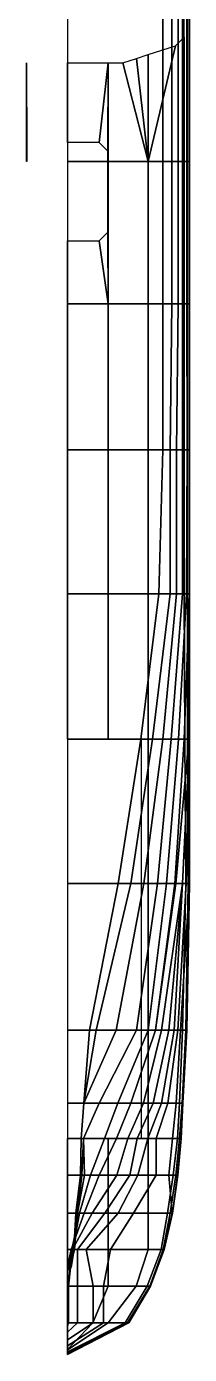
# Model space of a CAD drawing. Extents: x -1.4 to 4.2, y -36.1 to 35.8.
# Drawn here: x -1.42 to 4.23, y -36.13 to 9.77 of the extents above; entities that cross this region are included whole.
import ezdxf

# ---------------------------------------------------------------- set-up
doc = ezdxf.new("R2010")
doc.units = 0
doc.layers.add('H2', color=7, linetype='CONTINUOUS')

msp = doc.modelspace()

# ---------------------------------------------------------------- linework, layer by layer
at = {"layer": 'H2', "color": 1}
for points in [[(3.6e-15, 5.099999999999958, -1.990000000000001), (3.30500000000001, 5.099999999999958, -1.949999999999999), (3.30500000000001, 10.13999999999996, -1.949999999999999), (3.6e-15, 10.13999999999996, -1.990000000000001)], [(3.61000000000001, 10.13999999999996, -1.894999999999999), (3.30500000000001, 10.13999999999996, -1.949999999999999), (3.30500000000001, 5.099999999999958, -1.949999999999999), (3.61000000000001, 5.099999999999958, -1.894999999999999)], [(3.835000000000011, 10.13999999999996, -1.780000000000001), (3.61000000000001, 10.13999999999996, -1.894999999999999), (3.61000000000001, 5.099999999999958, -1.894999999999999), (3.835000000000011, 5.099999999999958, -1.780000000000001)], [(3.980000000000014, 10.13999999999996, -1.655000000000001), (3.835000000000011, 10.13999999999996, -1.780000000000001), (3.835000000000011, 5.099999999999958, -1.780000000000001), (3.980000000000014, 5.099999999999958, -1.655000000000001)], [(4.135000000000015, 10.13999999999996, -1.435000000000002), (3.980000000000014, 10.13999999999996, -1.655000000000001), (3.980000000000014, 5.099999999999958, -1.655000000000001), (4.135000000000015, 5.099999999999958, -1.435000000000002)], [(4.225000000000012, 10.13999999999996, -1.220000000000002), (4.135000000000015, 10.13999999999996, -1.435000000000002), (4.135000000000015, 5.099999999999958, -1.435000000000002), (4.225000000000012, 5.099999999999958, -1.220000000000002)], [(4.225000000000012, 10.13999999999996, -0.2100000000000008), (4.225000000000012, 10.13999999999996, -1.220000000000002), (4.225000000000012, 5.099999999999958, -1.220000000000002), (4.225000000000012, 5.099999999999958, -0.2100000000000008)], [(3.6e-15, 0.1799999999999571, -1.990000000000001), (3.30500000000001, 0.1799999999999571, -1.949999999999999), (3.30500000000001, 5.099999999999958, -1.949999999999999), (3.6e-15, 5.099999999999958, -1.990000000000001)], [(3.61000000000001, 5.099999999999958, -1.894999999999999), (3.30500000000001, 5.099999999999958, -1.949999999999999), (3.30500000000001, 0.1799999999999571, -1.949999999999999), (3.61000000000001, 0.1799999999999571, -1.894999999999999)], [(3.835000000000011, 5.099999999999958, -1.780000000000001), (3.61000000000001, 5.099999999999958, -1.894999999999999), (3.61000000000001, 0.1799999999999571, -1.894999999999999), (3.835000000000011, 0.1799999999999571, -1.780000000000001)], [(3.980000000000014, 5.099999999999958, -1.655000000000001), (3.835000000000011, 5.099999999999958, -1.780000000000001), (3.835000000000011, 0.1799999999999571, -1.780000000000001), (3.980000000000014, 0.1799999999999571, -1.655000000000001)], [(4.135000000000015, 5.099999999999958, -1.435000000000002), (3.980000000000014, 5.099999999999958, -1.655000000000001), (3.980000000000014, 0.1799999999999571, -1.655000000000001), (4.135000000000015, 0.1799999999999571, -1.435000000000002)], [(4.225000000000012, 5.099999999999958, -1.220000000000002), (4.135000000000015, 5.099999999999958, -1.435000000000002), (4.135000000000015, 0.1799999999999571, -1.435000000000002), (4.225000000000012, 0.1799999999999571, -1.220000000000002)], [(4.225000000000012, 5.099999999999958, -0.2100000000000008), (4.225000000000012, 5.099999999999958, -1.220000000000002), (4.225000000000012, 0.1799999999999571, -1.220000000000002), (4.225000000000012, 0.1799999999999571, -0.2100000000000008)], [(-7.1e-15, -4.860000000000013, -1.990000000000001), (3.304999999999999, -4.860000000000013, -1.990000000000001), (3.30500000000001, 0.1799999999999571, -1.949999999999999), (3.6e-15, 0.1799999999999571, -1.990000000000001)], [(3.61000000000001, 0.1799999999999571, -1.894999999999999), (3.30500000000001, 0.1799999999999571, -1.949999999999999), (3.304999999999999, -4.860000000000013, -1.990000000000001), (3.559999999999995, -4.860000000000013, -1.970000000000002)], [(3.835000000000011, 0.1799999999999571, -1.780000000000001), (3.61000000000001, 0.1799999999999571, -1.894999999999999), (3.559999999999995, -4.860000000000013, -1.970000000000002), (3.774999999999998, -4.860000000000013, -1.885000000000001)], [(3.980000000000014, 0.1799999999999571, -1.655000000000001), (3.835000000000011, 0.1799999999999571, -1.780000000000001), (3.774999999999998, -4.860000000000013, -1.885000000000001), (3.979999999999996, -4.860000000000013, -1.720000000000002)], [(4.135000000000015, 0.1799999999999571, -1.435000000000002), (3.980000000000014, 0.1799999999999571, -1.655000000000001), (3.979999999999996, -4.860000000000013, -1.720000000000002), (4.14, -4.860000000000013, -1.495)], [(4.225000000000012, 0.1799999999999571, -1.220000000000002), (4.135000000000015, 0.1799999999999571, -1.435000000000002), (4.14, -4.860000000000013, -1.495), (4.225000000000001, -4.860000000000013, -1.220000000000002)], [(4.225000000000012, 0.1799999999999571, -0.2100000000000008), (4.225000000000012, 0.1799999999999571, -1.220000000000002), (4.225000000000001, -4.860000000000013, -1.220000000000002), (4.225000000000001, -4.860000000000013, -0.2100000000000008)], [(-7.1e-15, -9.840000000000032, -1.815000000000001), (3.164999999999999, -9.840000000000032, -1.845000000000002), (3.304999999999999, -4.860000000000013, -1.990000000000001), (-7.1e-15, -4.860000000000013, -1.990000000000001)], [(3.559999999999995, -4.860000000000013, -1.970000000000002), (3.304999999999999, -4.860000000000013, -1.990000000000001), (3.164999999999999, -9.840000000000032, -1.845000000000002), (3.560000000000002, -9.840000000000032, -1.720000000000002)], [(3.774999999999998, -4.860000000000013, -1.885000000000001), (3.559999999999995, -4.860000000000013, -1.970000000000002), (3.560000000000002, -9.840000000000032, -1.720000000000002), (3.774999999999998, -9.840000000000032, -1.585)], [(3.979999999999996, -4.860000000000013, -1.720000000000002), (3.774999999999998, -4.860000000000013, -1.885000000000001), (3.774999999999998, -9.840000000000032, -1.585), (3.980000000000003, -9.840000000000032, -1.345000000000002)], [(4.14, -4.860000000000013, -1.495), (3.979999999999996, -4.860000000000013, -1.720000000000002), (3.980000000000003, -9.840000000000032, -1.345000000000002), (4.125000000000007, -9.840000000000032, -1.070000000000003)], [(4.225000000000001, -4.860000000000013, -1.220000000000002), (4.14, -4.860000000000013, -1.495), (4.125000000000007, -9.840000000000032, -1.070000000000003), (4.225000000000001, -9.840000000000032, -0.7300000000000005)], [(4.225000000000001, -4.860000000000013, -0.2100000000000008), (4.225000000000001, -4.860000000000013, -1.220000000000002), (4.225000000000001, -9.840000000000032, -0.7300000000000005), (4.225000000000001, -9.840000000000032, -0.2100000000000008)], [(0, -14.86000000000003, -1.675), (2.545000000000015, -14.86000000000003, -1.699999999999999), (3.164999999999999, -9.840000000000032, -1.845000000000002), (-7.1e-15, -9.840000000000032, -1.815000000000001)], [(3.560000000000002, -9.840000000000032, -1.720000000000002), (3.164999999999999, -9.840000000000032, -1.845000000000002), (2.545000000000015, -14.86000000000003, -1.699999999999999), (2.940000000000011, -14.86000000000003, -1.655000000000001)], [(3.774999999999998, -9.840000000000032, -1.585), (3.560000000000002, -9.840000000000032, -1.720000000000002), (2.940000000000011, -14.86000000000003, -1.655000000000001), (3.300000000000011, -14.86000000000003, -1.515000000000004)], [(3.980000000000003, -9.840000000000032, -1.345000000000002), (3.774999999999998, -9.840000000000032, -1.585), (3.300000000000011, -14.86000000000003, -1.515000000000004), (3.595000000000013, -14.86000000000003, -1.315000000000001)], [(4.125000000000007, -9.840000000000032, -1.070000000000003), (3.980000000000003, -9.840000000000032, -1.345000000000002), (3.595000000000013, -14.86000000000003, -1.315000000000001), (3.845000000000013, -14.86000000000003, -1.070000000000003)], [(4.225000000000001, -9.840000000000032, -0.7300000000000005), (4.125000000000007, -9.840000000000032, -1.070000000000003), (3.845000000000013, -14.86000000000003, -1.070000000000003), (4.045000000000015, -14.86000000000003, -0.7300000000000005)], [(4.225000000000001, -9.840000000000032, -0.2100000000000008), (4.225000000000001, -9.840000000000032, -0.7300000000000005), (4.045000000000015, -14.86000000000003, -0.7300000000000005), (4.200000000000017, -14.86000000000003, -0.2100000000000008)], [(-1.42e-14, -19.85, -1.530000000000001), (1.760000000000005, -19.85, -1.530000000000001), (2.545000000000015, -14.86000000000003, -1.699999999999999), (0, -14.86000000000003, -1.675)], [(2.940000000000011, -14.86000000000003, -1.655000000000001), (2.545000000000015, -14.86000000000003, -1.699999999999999), (1.760000000000005, -19.85, -1.530000000000001), (2.189999999999997, -19.85, -1.464999999999999)], [(3.300000000000011, -14.86000000000003, -1.515000000000004), (2.940000000000011, -14.86000000000003, -1.655000000000001), (2.189999999999997, -19.85, -1.464999999999999), (2.64, -19.85, -1.3)], [(3.595000000000013, -14.86000000000003, -1.315000000000001), (3.300000000000011, -14.86000000000003, -1.515000000000004), (2.64, -19.85, -1.3), (3.114999999999994, -19.85, -1.015000000000004)], [(3.845000000000013, -14.86000000000003, -1.070000000000003), (3.595000000000013, -14.86000000000003, -1.315000000000001), (3.114999999999994, -19.85, -1.015000000000004), (3.434999999999988, -19.85, -0.7200000000000025)], [(4.045000000000015, -14.86000000000003, -0.7300000000000005), (3.845000000000013, -14.86000000000003, -1.070000000000003), (3.434999999999988, -19.85, -0.7200000000000025), (3.714999999999989, -19.85, -0.2950000000000017)], [(4.200000000000017, -14.86000000000003, -0.2100000000000008), (4.045000000000015, -14.86000000000003, -0.7300000000000005), (3.714999999999989, -19.85, -0.2950000000000017), (3.754999999999995, -19.85, -0.2100000000000008)], [(-1.42e-14, -24.925, -1.37), (0.7650000000000006, -24.925, -1.37), (1.760000000000005, -19.85, -1.530000000000001), (-1.42e-14, -19.85, -1.530000000000001)], [(2.189999999999997, -19.85, -1.464999999999999), (1.760000000000005, -19.85, -1.530000000000001), (0.7650000000000006, -24.925, -1.37), (0.9899999999999948, -24.925, -1.324999999999999)], [(2.64, -19.85, -1.3), (2.189999999999997, -19.85, -1.464999999999999), (0.9899999999999948, -24.925, -1.324999999999999), (1.689999999999997, -24.925, -1.065000000000001)], [(3.114999999999994, -19.85, -1.015000000000004), (2.64, -19.85, -1.3), (1.689999999999997, -24.925, -1.065000000000001), (2.394999999999996, -24.925, -0.695000000000004)], [(3.434999999999988, -19.85, -0.7200000000000025), (3.114999999999994, -19.85, -1.015000000000004), (2.394999999999996, -24.925, -0.695000000000004), (2.795000000000001, -24.925, -0.4250000000000007)], [(3.714999999999989, -19.85, -0.2950000000000017), (3.434999999999988, -19.85, -0.7200000000000025), (2.795000000000001, -24.925, -0.4250000000000007), (3.045000000000001, -24.925, -0.2100000000000008)], [(3.754999999999995, -19.85, -0.2100000000000008), (3.714999999999989, -19.85, -0.2950000000000017), (3.045000000000001, -24.925, -0.2100000000000008)], [(-2.84e-14, -27.43999999999999, -1.285), (0.569999999999979, -27.43999999999999, -1.285), (0.7650000000000006, -24.925, -1.37), (-1.42e-14, -24.925, -1.37)], [(1.689999999999997, -24.925, -1.065000000000001), (0.9899999999999948, -24.925, -1.324999999999999), (0.569999999999979, -27.43999999999999, -1.285)], [(0.9899999999999948, -24.925, -1.324999999999999), (0.7650000000000006, -24.925, -1.37), (0.569999999999979, -27.43999999999999, -1.285)], [(2.394999999999996, -24.925, -0.695000000000004), (1.689999999999997, -24.925, -1.065000000000001), (0.569999999999979, -27.43999999999999, -1.285), (1.09999999999998, -27.43999999999999, -1.010000000000001)], [(2.795000000000001, -24.925, -0.4250000000000007), (2.394999999999996, -24.925, -0.695000000000004), (1.09999999999998, -27.43999999999999, -1.010000000000001), (1.73999999999998, -27.43999999999999, -0.5950000000000025)], [(3.045000000000001, -24.925, -0.2100000000000008), (2.795000000000001, -24.925, -0.4250000000000007), (1.73999999999998, -27.43999999999999, -0.5950000000000025), (2.194999999999978, -27.43999999999999, -0.2100000000000008)], [(0, -28.66999999999999, -1.250000000000003), (0.4799999999999898, -28.66999999999999, -1.250000000000003), (0.569999999999979, -27.43999999999999, -1.285), (-2.84e-14, -27.43999999999999, -1.285)], [(1.09999999999998, -27.43999999999999, -1.010000000000001), (0.569999999999979, -27.43999999999999, -1.285), (0.4799999999999898, -28.66999999999999, -1.250000000000003), (0.5600000000000023, -28.66999999999999, -1.225000000000001)], [(1.73999999999998, -27.43999999999999, -0.5950000000000025), (1.09999999999998, -27.43999999999999, -1.010000000000001), (0.5600000000000023, -28.66999999999999, -1.225000000000001), (1.280000000000001, -28.66999999999999, -0.5950000000000025)], [(2.194999999999978, -27.43999999999999, -0.2100000000000008), (1.73999999999998, -27.43999999999999, -0.5950000000000025), (1.280000000000001, -28.66999999999999, -0.5950000000000025), (1.694999999999993, -28.66999999999999, -0.2100000000000008)], [(-2.84e-14, -29.92999999999998, -1.220000000000002), (0.4499999999999887, -29.92999999999998, -1.220000000000002), (0.4799999999999898, -28.66999999999999, -1.250000000000003), (0, -28.66999999999999, -1.250000000000003)], [(0.5600000000000023, -28.66999999999999, -1.225000000000001), (0.4799999999999898, -28.66999999999999, -1.250000000000003), (0.4499999999999887, -29.92999999999998, -1.220000000000002), (0.5049999999999671, -29.92999999999998, -1.16)], [(0.5600000000000023, -28.66999999999999, -1.225000000000001), (0.5600000000000023, -28.66999999999999, -1.225000000000001), (0.5049999999999671, -29.92999999999998, -1.16), (0.589999999999975, -29.92999999999998, -0.9550000000000018)], [(1.280000000000001, -28.66999999999999, -0.5950000000000025), (0.5600000000000023, -28.66999999999999, -1.225000000000001), (0.589999999999975, -29.92999999999998, -0.9550000000000018), (0.7949999999999875, -29.92999999999998, -0.5950000000000025)], [(1.694999999999993, -28.66999999999999, -0.2100000000000008), (1.280000000000001, -28.66999999999999, -0.5950000000000025), (0.7949999999999875, -29.92999999999998, -0.5950000000000025), (1.104999999999989, -29.92999999999998, -0.2100000000000008)], [(0, -31.24499999999994, -1.170000000000001), (0.2950000000000159, -31.24499999999994, -1.170000000000001), (0.4499999999999887, -29.92999999999998, -1.220000000000002), (-2.84e-14, -29.92999999999998, -1.220000000000002)], [(0.5049999999999671, -29.92999999999998, -1.16), (0.4499999999999887, -29.92999999999998, -1.220000000000002), (0.2950000000000159, -31.24499999999994, -1.170000000000001), (0.3500000000000227, -31.24499999999994, -1.140000000000004)], [(0.7949999999999875, -29.92999999999998, -0.5950000000000025), (0.589999999999975, -29.92999999999998, -0.9550000000000018), (0.3500000000000227, -31.24499999999994, -0.9550000000000018), (0.4150000000000205, -31.24499999999994, -0.5950000000000025)], [(0.589999999999975, -29.92999999999998, -0.9550000000000018), (0.5049999999999671, -29.92999999999998, -1.16), (0.3500000000000227, -31.24499999999994, -1.140000000000004), (0.3500000000000227, -31.24499999999994, -0.9550000000000018)], [(1.104999999999989, -29.92999999999998, -0.2100000000000008), (0.7949999999999875, -29.92999999999998, -0.5950000000000025), (0.4150000000000205, -31.24499999999994, -0.5950000000000025), (0.5800000000000125, -31.24499999999994, -0.2100000000000008)], [(-2.84e-14, -32.50499999999999, -1.115000000000001), (0.2199999999999704, -32.50499999999999, -1.115000000000001), (0.2950000000000159, -31.24499999999994, -1.170000000000001), (0, -31.24499999999994, -1.170000000000001)], [(0.5800000000000125, -31.24499999999994, -0.2100000000000008), (0.4150000000000205, -31.24499999999994, -0.5950000000000025), (0.1549999999999727, -32.50499999999999, -0.6050000000000005), (0.1349999999999909, -32.50499999999999, -0.2100000000000008)], [(0.4150000000000205, -31.24499999999994, -0.5950000000000025), (0.4150000000000205, -31.24499999999994, -0.5950000000000025), (0.1849999999999738, -32.50499999999999, -0.7750000000000022), (0.1549999999999727, -32.50499999999999, -0.6050000000000005)], [(0.4150000000000205, -31.24499999999994, -0.5950000000000025), (0.3500000000000227, -31.24499999999994, -0.9550000000000018), (0.2349999999999852, -32.50499999999999, -0.9550000000000018), (0.1849999999999738, -32.50499999999999, -0.7750000000000022)], [(0.3500000000000227, -31.24499999999994, -1.140000000000004), (0.2950000000000159, -31.24499999999994, -1.170000000000001), (0.2199999999999704, -32.50499999999999, -1.115000000000001), (0.2399999999999807, -32.50499999999999, -1.089999999999999)], [(0.3500000000000227, -31.24499999999994, -0.9550000000000018), (0.3500000000000227, -31.24499999999994, -1.140000000000004), (0.2399999999999807, -32.50499999999999, -1.089999999999999), (0.2349999999999852, -32.50499999999999, -0.9550000000000018)], [(0.1349999999999909, -32.50499999999999, -0.2100000000000008), (0.1549999999999798, -32.50499999999997, -0.6049999999999951), (0.0300000000000011, -33.11499999999995, -0.7100000000000009), (0, -33.11499999999995, -0.6999999999999993)], [(0, -33.11499999999995, -1.080000000000001), (0.0500000000000114, -33.11499999999995, -1.080000000000001), (0.2199999999999704, -32.50499999999999, -1.115000000000001), (-2.84e-14, -32.50499999999999, -1.115000000000001)], [(0.1549999999999727, -32.50499999999999, -0.6050000000000005), (0.1849999999999738, -32.50499999999999, -0.7750000000000022), (0.0700000000000216, -33.11499999999995, -0.7750000000000022), (0.0300000000000011, -33.11499999999995, -0.7100000000000009)], [(0.2399999999999807, -32.50499999999999, -1.089999999999999), (0.2199999999999704, -32.50499999999999, -1.115000000000001), (0.0500000000000114, -33.11499999999995, -1.080000000000001), (0.0949999999999989, -33.11499999999995, -1.040000000000002)], [(0.1849999999999738, -32.50499999999999, -0.7750000000000022), (0.2349999999999852, -32.50499999999999, -0.9550000000000018), (0.125, -33.11499999999995, -0.9550000000000018), (0.0700000000000216, -33.11499999999995, -0.7750000000000022)], [(0.2349999999999852, -32.50499999999999, -0.9550000000000018), (0.2399999999999807, -32.50499999999999, -1.089999999999999), (0.0949999999999989, -33.11499999999995, -1.040000000000002), (0.125, -33.11499999999995, -0.9550000000000018)], [(0.0300000000000011, -33.11499999999995, -0.7100000000000009), (0.0700000000000216, -33.11499999999995, -0.7750000000000022), (0, -33.22, -0.7750000000000022), (0, -33.18, -0.7100000000000009)], [(0, -33.11499999999995, -0.6999999999999993), (0.0300000000000011, -33.11499999999995, -0.7100000000000009), (0, -33.18, -0.7100000000000009), (0, -33.15, -0.6999999999999993)], [(0, -33.12999999999999, -1.07), (0, -33.12999999999999, -1.07), (0.0500000000000114, -33.11499999999995, -1.080000000000001), (0, -33.11499999999995, -1.080000000000001)], [(0.0949999999999989, -33.11499999999995, -1.040000000000002), (0.0500000000000114, -33.11499999999995, -1.080000000000001), (0, -33.12999999999999, -1.07), (0, -33.15999999999999, -1.040000000000002)], [(0.125, -33.11499999999995, -0.9550000000000018), (0.0949999999999989, -33.11499999999995, -1.040000000000002), (0, -33.15999999999999, -1.040000000000002), (0, -33.18999999999999, -0.9550000000000018)], [(0.0700000000000216, -33.11499999999995, -0.7750000000000022), (0.125, -33.11499999999995, -0.9550000000000018), (0, -33.18999999999999, -0.9550000000000018), (0, -33.22, -0.7750000000000022)]]:
    msp.add_3dface(points, dxfattribs=at)
at = {"layer": 'H2'}
for points in [[(4.045000000000012, 10.13999999999996, 2.989999999999991), (4.155000000000011, 10.13999999999996, 2.964999999999992), (4.155000000000011, 5.099999999999958, 2.964999999999992), (4.045000000000012, 5.099999999999958, 2.989999999999991)], [(4.155000000000011, 10.13999999999996, 2.964999999999992), (4.225000000000012, 10.13999999999996, 2.884999999999994), (4.225000000000012, 5.099999999999958, 2.884999999999994), (4.155000000000011, 5.099999999999958, 2.964999999999992)], [(4.225000000000012, 10.13999999999996, 2.884999999999996), (4.225000000000012, 10.13999999999996, -0.2100000000000008), (4.225000000000012, 5.099999999999958, -0.2100000000000008), (4.225000000000012, 5.099999999999958, 2.884999999999997)], [(4.045000000000012, 5.099999999999958, 2.989999999999994), (4.155000000000011, 5.099999999999958, 2.964999999999996), (4.155000000000011, 0.1799999999999571, 2.964999999999996), (4.045000000000012, 0.1799999999999571, 2.989999999999994)], [(4.155000000000011, 5.099999999999958, 2.964999999999996), (4.225000000000012, 5.099999999999958, 2.884999999999994), (4.225000000000012, 0.1799999999999571, 2.884999999999994), (4.155000000000011, 0.1799999999999571, 2.964999999999996)], [(4.225000000000012, 5.099999999999958, 2.884999999999997), (4.225000000000012, 5.099999999999958, -0.2100000000000008), (4.225000000000012, 0.1799999999999571, -0.2100000000000008), (4.225000000000012, 0.1799999999999571, 2.884999999999997)], [(4.045000000000012, 0.1799999999999571, 2.989999999999997), (4.155000000000011, 0.1799999999999571, 2.964999999999998), (4.155000000000001, -4.860000000000013, 2.919999999999999), (4.045000000000001, -4.860000000000013, 2.954999999999999)], [(4.155000000000011, 0.1799999999999571, 2.964999999999998), (4.225000000000012, 0.1799999999999571, 2.884999999999997), (4.225000000000001, -4.860000000000013, 2.825), (4.155000000000001, -4.860000000000013, 2.919999999999999)], [(4.225000000000012, 0.1799999999999571, 2.884999999999997), (4.225000000000012, 0.1799999999999571, -0.2100000000000008), (4.225000000000001, -4.860000000000013, -0.2100000000000008), (4.225000000000001, -4.860000000000013, 2.825)], [(4.045000000000001, -4.860000000000013, 2.954999999999999), (4.155000000000001, -4.860000000000013, 2.919999999999999), (4.154999999999994, -9.840000000000032, 2.919999999999999), (4.045000000000008, -9.840000000000032, 2.955)], [(4.155000000000001, -4.860000000000013, 2.919999999999999), (4.225000000000001, -4.860000000000013, 2.825), (4.225000000000001, -9.840000000000032, 2.825000000000001), (4.154999999999994, -9.840000000000032, 2.919999999999999)], [(4.225000000000001, -4.860000000000013, 2.825), (4.225000000000001, -4.860000000000013, -0.2100000000000008), (4.225000000000001, -9.840000000000032, -0.2100000000000008), (4.225000000000001, -9.840000000000032, 2.825000000000001)], [(4.045000000000008, -9.840000000000032, 2.955), (4.154999999999994, -9.840000000000032, 2.919999999999999), (4.155000000000015, -14.86000000000003, 3.094999999999999), (4.070000000000007, -14.86000000000003, 3.124999999999997)], [(4.154999999999994, -9.840000000000032, 2.919999999999999), (4.225000000000001, -9.840000000000032, 2.825000000000001), (4.225000000000008, -14.86000000000003, 2.980000000000001), (4.155000000000015, -14.86000000000003, 3.094999999999999)], [(4.225000000000001, -9.840000000000032, -0.2100000000000008), (4.225000000000001, -9.840000000000032, -0.2100000000000008), (4.200000000000017, -14.86000000000003, -0.2100000000000008), (4.225000000000008, -14.86000000000003, -0.0500000000000007)], [(4.225000000000001, -9.840000000000032, 2.825000000000001), (4.225000000000001, -9.840000000000032, -0.2100000000000008), (4.225000000000008, -14.86000000000003, -0.0500000000000007), (4.225000000000008, -14.86000000000003, 2.980000000000001)], [(4.225000000000008, -14.86000000000003, -0.0500000000000007), (4.200000000000017, -14.86000000000003, -0.2100000000000008), (3.754999999999995, -19.85, -0.2100000000000008), (3.980000000000003, -19.85, 0.3699999999999965)], [(4.225000000000008, -14.86000000000003, -0.0500000000000007), (4.225000000000008, -14.86000000000003, -0.0500000000000007), (3.980000000000003, -19.85, 0.3699999999999965), (4.114999999999994, -19.85, 0.949999999999995)], [(4.070000000000007, -14.86000000000003, 3.125), (4.155000000000015, -14.86000000000003, 3.094999999999998), (4.174999999999997, -19.85, 3.450000000000002), (4.099999999999994, -19.85, 3.5)], [(4.225000000000008, -14.86000000000003, 2.980000000000001), (4.225000000000008, -14.86000000000003, -0.0500000000000007), (4.114999999999994, -19.85, 0.949999999999995), (4.224999999999994, -19.85, 1.764999999999997)], [(4.155000000000015, -14.86000000000003, 3.094999999999998), (4.225000000000008, -14.86000000000003, 2.980000000000003), (4.224999999999994, -19.85, 3.355000000000003), (4.174999999999997, -19.85, 3.450000000000002)], [(4.225000000000008, -14.86000000000003, 2.980000000000001), (4.225000000000008, -14.86000000000003, 2.980000000000001), (4.224999999999994, -19.85, 1.764999999999997), (4.224999999999994, -19.85, 3.355000000000001)], [(3.980000000000003, -19.85, 0.3699999999999965), (3.754999999999995, -19.85, -0.2100000000000008), (3.045000000000001, -24.925, -0.2100000000000008), (3.254999999999995, -24.925, 0.004999999999999)], [(3.980000000000003, -19.85000000000001, 0.3699999999999974), (3.980000000000003, -19.85, 0.3699999999999965), (3.254999999999995, -24.925, 0.004999999999999), (3.504999999999995, -24.925, 0.3549999999999995)], [(3.980000000000003, -19.85, 0.3699999999999965), (3.980000000000003, -19.85000000000001, 0.3699999999999974), (3.504999999999995, -24.925, 0.3549999999999995), (3.694999999999993, -24.925, 0.7649999999999962)], [(4.114999999999994, -19.85, 0.949999999999995), (3.980000000000003, -19.85, 0.3699999999999965), (3.694999999999993, -24.925, 0.7649999999999962), (3.819999999999993, -24.925, 1.159999999999999)], [(4.224999999999994, -19.85, 1.764999999999997), (4.114999999999994, -19.85, 0.949999999999995), (3.819999999999993, -24.925, 1.159999999999999), (3.920000000000001, -24.925, 1.774999999999997)], [(4.224999999999994, -19.85, 3.355000000000001), (4.224999999999994, -19.85, 1.764999999999997), (3.920000000000001, -24.925, 1.774999999999997), (4.129999999999995, -24.925, 3.764999999999997)], [(4.099999999999994, -19.85, 3.5), (4.174999999999997, -19.85, 3.450000000000002), (4.094999999999998, -24.925, 3.844999999999998), (3.984999999999999, -24.925, 3.914999999999998)], [(4.174999999999997, -19.85, 3.450000000000002), (4.224999999999994, -19.85, 3.355000000000003), (4.129999999999995, -24.925, 3.765), (4.094999999999998, -24.925, 3.844999999999998)], [(3.254999999999995, -24.925, 0.004999999999999), (3.045000000000001, -24.925, -0.2100000000000008), (2.194999999999978, -27.43999999999999, -0.2100000000000008), (2.629999999999981, -27.43999999999999, 0.234999999999995)], [(3.504999999999995, -24.925, 0.3549999999999995), (3.254999999999995, -24.925, 0.004999999999999), (2.629999999999981, -27.43999999999999, 0.234999999999995), (2.964999999999974, -27.43999999999999, 0.7049999999999974)], [(3.694999999999993, -24.925, 0.7649999999999962), (3.504999999999995, -24.925, 0.3549999999999995), (2.964999999999974, -27.43999999999999, 0.7049999999999974), (3.25999999999999, -27.43999999999999, 1.279999999999996)], [(3.819999999999993, -24.925, 1.159999999999999), (3.694999999999993, -24.925, 0.7649999999999962), (3.25999999999999, -27.43999999999999, 1.279999999999996), (3.47499999999998, -27.43999999999999, 1.859999999999994)], [(3.920000000000001, -24.925, 1.774999999999997), (3.819999999999993, -24.925, 1.159999999999999), (3.47499999999998, -27.43999999999999, 1.859999999999994), (3.75999999999999, -27.43999999999999, 2.965)], [(4.129999999999995, -24.925, 3.764999999999997), (3.920000000000001, -24.925, 1.774999999999997), (3.75999999999999, -27.43999999999999, 2.965), (3.999999999999985, -27.43999999999999, 3.929999999999996)], [(3.984999999999999, -24.925, 3.914999999999998), (4.094999999999998, -24.925, 3.844999999999998), (3.969999999999984, -27.43999999999999, 4.024999999999998), (3.879999999999981, -27.43999999999999, 4.094999999999998)], [(4.094999999999998, -24.925, 3.844999999999998), (4.129999999999995, -24.925, 3.765), (3.999999999999985, -27.43999999999999, 3.929999999999999), (3.969999999999984, -27.43999999999999, 4.024999999999998)], [(2.629999999999981, -27.43999999999999, 0.234999999999995), (2.194999999999978, -27.43999999999999, -0.2100000000000008), (1.694999999999993, -28.66999999999999, -0.2100000000000008), (2.090000000000003, -28.66999999999999, 0.234999999999995)], [(2.964999999999974, -27.43999999999999, 0.7049999999999974), (2.629999999999981, -27.43999999999999, 0.234999999999995), (2.090000000000003, -28.66999999999999, 0.234999999999995), (2.419999999999987, -28.66999999999999, 0.7049999999999974)], [(3.25999999999999, -27.43999999999999, 1.279999999999996), (2.964999999999974, -27.43999999999999, 0.7049999999999974), (2.419999999999987, -28.66999999999999, 0.7049999999999974), (2.780000000000001, -28.66999999999999, 1.279999999999996)], [(3.47499999999998, -27.43999999999999, 1.859999999999994), (3.25999999999999, -27.43999999999999, 1.279999999999996), (2.780000000000001, -28.66999999999999, 1.279999999999996), (3.069999999999993, -28.66999999999999, 1.859999999999994)], [(3.75999999999999, -27.43999999999999, 2.965), (3.47499999999998, -27.43999999999999, 1.859999999999994), (3.069999999999993, -28.66999999999999, 1.859999999999994), (3.639999999999986, -28.66999999999999, 3.270000000000001)], [(3.999999999999985, -27.43999999999999, 3.929999999999999), (3.75999999999999, -27.43999999999999, 2.965000000000003), (3.639999999999986, -28.66999999999999, 3.270000000000003), (3.935000000000002, -28.66999999999999, 4.050000000000004)], [(3.879999999999981, -27.43999999999999, 4.094999999999998), (3.969999999999984, -27.43999999999999, 4.024999999999998), (3.879999999999995, -28.66999999999999, 4.160000000000003), (3.810000000000002, -28.66999999999999, 4.195)], [(3.969999999999984, -27.43999999999999, 4.024999999999998), (3.999999999999985, -27.43999999999999, 3.929999999999999), (3.935000000000002, -28.66999999999999, 4.050000000000004), (3.879999999999995, -28.66999999999999, 4.160000000000003)], [(2.090000000000003, -28.66999999999999, 0.234999999999995), (1.694999999999993, -28.66999999999999, -0.2100000000000008), (1.104999999999989, -29.92999999999998, -0.2100000000000008), (1.704999999999984, -29.92999999999998, 0.4449999999999959)], [(2.419999999999987, -28.66999999999999, 0.7049999999999974), (2.090000000000003, -28.66999999999999, 0.234999999999995), (1.704999999999984, -29.92999999999998, 0.4449999999999959), (2.159999999999996, -29.92999999999998, 1.069999999999995)], [(2.780000000000001, -28.66999999999999, 1.279999999999996), (2.419999999999987, -28.66999999999999, 0.7049999999999974), (2.159999999999996, -29.92999999999998, 1.069999999999995), (2.439999999999969, -29.92999999999998, 1.544999999999997)], [(3.069999999999993, -28.66999999999999, 1.859999999999994), (2.780000000000001, -28.66999999999999, 1.279999999999996), (2.439999999999969, -29.92999999999998, 1.544999999999997), (3.069999999999993, -29.92999999999998, 2.709999999999999)], [(3.639999999999986, -28.66999999999999, 3.270000000000001), (3.069999999999993, -28.66999999999999, 1.859999999999994), (3.069999999999993, -29.92999999999998, 2.709999999999999), (3.504999999999967, -29.92999999999998, 3.51)], [(3.935000000000002, -28.66999999999999, 4.050000000000004), (3.639999999999986, -28.66999999999999, 3.270000000000003), (3.504999999999967, -29.92999999999998, 3.509999999999998), (3.814999999999969, -29.92999999999998, 4.094999999999998)], [(3.810000000000002, -28.66999999999999, 4.195), (3.879999999999995, -28.66999999999999, 4.160000000000003), (3.754999999999967, -29.92999999999998, 4.285000000000003), (3.654999999999972, -29.92999999999998, 4.309999999999995)], [(3.879999999999995, -28.66999999999999, 4.160000000000003), (3.935000000000002, -28.66999999999999, 4.050000000000004), (3.824999999999988, -29.92999999999998, 4.175000000000004), (3.754999999999967, -29.92999999999998, 4.285000000000003)], [(3.935000000000002, -28.66999999999999, 4.050000000000004), (3.935000000000002, -28.66999999999999, 4.050000000000004), (3.814999999999969, -29.92999999999998, 4.094999999999998), (3.824999999999988, -29.92999999999998, 4.175000000000004)], [(1.704999999999984, -29.92999999999998, 0.4449999999999959), (1.104999999999989, -29.92999999999998, -0.2100000000000008), (0.5800000000000125, -31.24499999999994, -0.2100000000000008), (0.8600000000000136, -31.24499999999994, 0.2299999999999995)], [(2.159999999999996, -29.92999999999998, 1.069999999999995), (1.704999999999984, -29.92999999999998, 0.4449999999999959), (0.8600000000000136, -31.24499999999994, 0.2299999999999995), (1.29000000000002, -31.24499999999994, 0.7849999999999993)], [(2.439999999999969, -29.92999999999998, 1.544999999999997), (2.159999999999996, -29.92999999999998, 1.069999999999995), (1.29000000000002, -31.24499999999994, 0.7849999999999993), (1.760000000000019, -31.24499999999994, 1.364999999999997)], [(3.069999999999993, -29.92999999999998, 2.709999999999999), (2.439999999999969, -29.92999999999998, 1.544999999999997), (1.760000000000019, -31.24499999999994, 1.364999999999997), (2.29000000000002, -31.24499999999994, 2.134999999999997)], [(3.504999999999967, -29.92999999999998, 3.51), (3.069999999999993, -29.92999999999998, 2.709999999999999), (2.29000000000002, -31.24499999999994, 2.134999999999997), (3.625, -31.24499999999994, 4.184999999999998)], [(3.654999999999972, -29.92999999999998, 4.309999999999998), (3.754999999999967, -29.92999999999998, 4.285), (3.560000000000002, -31.24499999999994, 4.399999999999998), (3.469999999999998, -31.24499999999994, 4.429999999999996)], [(3.814999999999969, -29.92999999999998, 4.094999999999998), (3.504999999999967, -29.92999999999998, 3.51), (3.625, -31.24499999999994, 4.184999999999998), (3.640000000000014, -31.24499999999994, 4.219999999999998)], [(3.754999999999967, -29.92999999999998, 4.285), (3.824999999999988, -29.92999999999998, 4.175), (3.640000000000014, -31.24499999999994, 4.309999999999998), (3.560000000000002, -31.24499999999994, 4.399999999999998)], [(3.824999999999988, -29.92999999999998, 4.175), (3.814999999999969, -29.92999999999998, 4.094999999999998), (3.640000000000014, -31.24499999999994, 4.219999999999998), (3.640000000000014, -31.24499999999994, 4.309999999999998)], [(0.8600000000000136, -31.24499999999994, 0.2299999999999995), (0.5800000000000125, -31.24499999999994, -0.2100000000000008), (0.1349999999999909, -32.50499999999999, -0.2100000000000008), (0.1749999999999829, -32.50499999999999, 0.2300000000000004)], [(1.29000000000002, -31.24499999999994, 0.7849999999999993), (0.8600000000000136, -31.24499999999994, 0.2299999999999995), (0.1749999999999829, -32.50499999999999, 0.2300000000000004), (0.3499999999999943, -32.50499999999999, 0.6750000000000007)], [(1.760000000000019, -31.24499999999994, 1.364999999999997), (1.29000000000002, -31.24499999999994, 0.7849999999999993), (0.3499999999999943, -32.50499999999999, 0.6750000000000007), (0.6549999999999728, -32.50499999999999, 1.054999999999996)], [(2.29000000000002, -31.24499999999994, 2.134999999999997), (1.760000000000019, -31.24499999999994, 1.364999999999997), (0.6549999999999728, -32.50499999999999, 1.054999999999996), (1.494999999999976, -32.50499999999999, 1.884999999999998)], [(3.625, -31.24499999999994, 4.184999999999998), (2.29000000000002, -31.24499999999994, 2.134999999999997), (1.494999999999976, -32.50499999999999, 1.884999999999998), (3.319999999999993, -32.50499999999999, 4.254999999999999)], [(3.469999999999998, -31.24499999999994, 4.429999999999996), (3.560000000000002, -31.24499999999994, 4.399999999999998), (3.314999999999969, -32.50499999999999, 4.454999999999998), (3.23999999999998, -32.50499999999999, 4.509999999999998)], [(3.560000000000002, -31.24499999999994, 4.399999999999998), (3.640000000000014, -31.24499999999994, 4.309999999999998), (3.34499999999997, -32.50499999999999, 4.41), (3.314999999999969, -32.50499999999999, 4.454999999999998)], [(3.640000000000014, -31.24499999999994, 4.219999999999998), (3.625, -31.24499999999994, 4.184999999999998), (3.319999999999993, -32.50499999999999, 4.254999999999999), (3.34499999999997, -32.50499999999999, 4.319999999999996)], [(3.640000000000014, -31.24499999999994, 4.309999999999998), (3.640000000000014, -31.24499999999994, 4.219999999999998), (3.34499999999997, -32.50499999999999, 4.319999999999996), (3.34499999999997, -32.50499999999999, 4.41)], [(0.1749999999999829, -32.50499999999999, 0.2300000000000004), (0.1349999999999909, -32.50499999999999, -0.2100000000000008), (0, -33.77499999999995, 1.605), (0.0349999999999966, -33.77499999999995, 1.62)], [(0.3499999999999943, -32.50499999999999, 0.6750000000000007), (0.1749999999999829, -32.50499999999999, 0.2300000000000004), (0.0349999999999966, -33.77499999999995, 1.62), (0.3500000000000227, -33.77499999999995, 1.834999999999997)], [(0.6549999999999728, -32.50499999999999, 1.054999999999996), (0.3499999999999943, -32.50499999999999, 0.6750000000000007), (0.3500000000000227, -33.77499999999995, 1.834999999999997), (0.8950000000000102, -33.77499999999995, 2.285000000000001)], [(1.494999999999976, -32.50499999999999, 1.884999999999998), (0.6549999999999728, -32.50499999999999, 1.054999999999996), (0.8950000000000102, -33.77499999999995, 2.285000000000001), (1.255000000000023, -33.77499999999995, 2.639999999999997)], [(3.319999999999993, -32.50499999999999, 4.254999999999999), (1.494999999999976, -32.50499999999999, 1.884999999999998), (1.255000000000023, -33.77499999999995, 2.639999999999997), (2.850000000000022, -33.77499999999995, 4.374999999999996)], [(3.23999999999998, -32.50499999999999, 4.509999999999998), (3.314999999999969, -32.50499999999999, 4.454999999999998), (2.855000000000018, -33.77499999999995, 4.574999999999999), (2.755000000000023, -33.77499999999995, 4.629999999999999)], [(3.34499999999997, -32.50499999999999, 4.319999999999996), (3.319999999999993, -32.50499999999999, 4.254999999999999), (2.850000000000022, -33.77499999999995, 4.374999999999996), (2.875, -33.77499999999995, 4.439999999999997)], [(3.314999999999969, -32.50499999999999, 4.454999999999998), (3.34499999999997, -32.50499999999999, 4.41), (2.875, -33.77499999999995, 4.519999999999999), (2.855000000000018, -33.77499999999995, 4.574999999999999)], [(3.34499999999997, -32.50499999999999, 4.41), (3.34499999999997, -32.50499999999999, 4.319999999999996), (2.875, -33.77499999999995, 4.439999999999997), (2.875, -33.77499999999995, 4.519999999999999)], [(0.0349999999999966, -33.77499999999995, 1.62), (0, -33.77499999999995, 1.605), (0, -35.03999999999993, 3.200000000000001), (0.0349999999999966, -35.03999999999993, 3.215000000000001)], [(0.3500000000000227, -33.77499999999995, 1.834999999999997), (0.0349999999999966, -33.77499999999995, 1.62), (0.0349999999999966, -35.03999999999993, 3.215000000000001), (0.3500000000000227, -35.03999999999993, 3.359999999999997)], [(0.8950000000000102, -33.77499999999995, 2.285000000000001), (0.3500000000000227, -33.77499999999995, 1.834999999999997), (0.3500000000000227, -35.03999999999993, 3.359999999999997), (0.8950000000000102, -35.03999999999993, 3.665)], [(1.255000000000023, -33.77499999999995, 2.639999999999997), (0.8950000000000102, -33.77499999999995, 2.285000000000001), (0.8950000000000102, -35.03999999999993, 3.665), (1.255000000000023, -35.03999999999993, 3.889999999999998)], [(2.850000000000022, -33.77499999999995, 4.374999999999996), (1.255000000000023, -33.77499999999995, 2.639999999999997), (1.255000000000023, -35.03999999999993, 3.889999999999998), (2.094999999999998, -35.03999999999993, 4.474999999999997)], [(2.755000000000023, -33.77499999999995, 4.629999999999999), (2.855000000000018, -33.77499999999995, 4.574999999999999), (2.080000000000012, -35.03999999999993, 4.704999999999998), (1.995000000000004, -35.03999999999993, 4.739999999999998)], [(2.855000000000018, -33.77499999999995, 4.574999999999999), (2.875, -33.77499999999995, 4.519999999999999), (2.130000000000023, -35.03999999999993, 4.644999999999999), (2.080000000000012, -35.03999999999993, 4.704999999999998)], [(2.875, -33.77499999999995, 4.439999999999997), (2.850000000000022, -33.77499999999995, 4.374999999999996), (2.094999999999998, -35.03999999999993, 4.474999999999997), (2.130000000000023, -35.03999999999993, 4.539999999999999)], [(2.875, -33.77499999999995, 4.519999999999999), (2.875, -33.77499999999995, 4.439999999999997), (2.130000000000023, -35.03999999999993, 4.539999999999999), (2.130000000000023, -35.03999999999993, 4.644999999999999)], [(0.8950000000000102, -35.03999999999993, 3.665), (0.3500000000000227, -35.03999999999993, 3.359999999999997), (0, -35.35999999999998, 3.74), (0, -35.62, 4.089999999999999)], [(1.255000000000023, -35.03999999999993, 3.889999999999998), (0.8950000000000102, -35.03999999999993, 3.665), (0, -35.62, 4.089999999999999), (0, -35.82999999999998, 4.36)], [(2.094999999999998, -35.03999999999993, 4.474999999999997), (1.255000000000023, -35.03999999999993, 3.889999999999998), (0, -35.82999999999998, 4.36), (0, -36.03999999999993, 4.634999999999998)], [(0.3500000000000227, -35.03999999999993, 3.359999999999997), (0.0349999999999966, -35.03999999999993, 3.215000000000001), (0, -35.15, 3.375000000000001), (0, -35.35999999999998, 3.74)], [(0.0349999999999966, -35.03999999999993, 3.215000000000001), (0, -35.03999999999993, 3.200000000000001), (0, -35.15, 3.375000000000001)], [(1.995000000000004, -35.03999999999993, 4.739999999999998), (2.080000000000012, -35.03999999999993, 4.704999999999998), (0, -36.09, 4.864999999999998), (0, -36.03999999999993, 4.899999999999998)], [(2.080000000000012, -35.03999999999993, 4.704999999999998), (2.130000000000023, -35.03999999999993, 4.644999999999999), (0, -36.12999999999999, 4.83), (0, -36.09, 4.864999999999998)], [(2.130000000000023, -35.03999999999993, 4.539999999999999), (2.094999999999998, -35.03999999999993, 4.474999999999997), (0, -36.03999999999993, 4.634999999999998), (0, -36.12999999999999, 4.74)], [(2.130000000000023, -35.03999999999993, 4.644999999999999), (2.130000000000023, -35.03999999999993, 4.539999999999999), (0, -36.12999999999999, 4.74), (0, -36.12999999999999, 4.83)]]:
    msp.add_3dface(points, dxfattribs=at)
at = {"layer": 'H2', "color": 2}
for points in [[(3.74, 9.102400154828018, 3.005923658543418), (4.045000000000011, 9.400000154828025, 2.989999963764292), (4.045000000000012, 5.099999999999958, 2.989999999999991), (2.800000000000014, 5.099999999999958, 3.054999999999989)], [(2.388749999999884, 8.670000154827985, 3.071331191201126), (2.800000000000014, 8.801600154828026, 3.054999963764304), (2.800000000000014, 5.099999999999958, 3.054999999999989)], [(2.800000000000014, 8.801600154828026, 3.054999963764304), (3.74, 9.102400154828018, 3.005923622307714), (2.799999999999731, 5.099999999999958, 3.055000000000003), (2.79999999999973, 5.099999999999958, 3.055000000000003)], [(-1.415000000000009, 8.52000015482802, 3.109999963764289), (-1.4, 5.460000000000004, 3.110212014134265), (-1.4, 5.099999999999958, 3.110212014134265), (-1.415000000000009, 5.099999999999958, 3.109999999999988)], [(-4.921e-13, 8.52000015482802, 3.1299999637643), (1.415000000000009, 8.52000015482802, 3.109999963764289), (1.1, 5.760000000000001, 3.114452296819781), (1.07e-14, 5.760000000000044, 3.129999999999995)], [(1.415000000000009, 8.52000015482802, 3.109999963764289), (1.415000000000009, 8.52000015482802, 3.109999963764289), (1.4, 5.460000000000004, 3.110212014134265), (1.1, 5.760000000000001, 3.114452296819781)], [(1.4, 5.460000000000004, 3.110212014134265), (1.415000000000009, 8.52000015482802, 3.109999963764289), (1.415000000000009, 5.100000000000044, 3.109999999999988), (1.4, 5.100000000000044, 3.110212014134265)], [(1.415000000000009, 8.52000015482802, 3.109999963764289), (1.919999999999999, 8.52000015482802, 3.08994581213974), (2.800000000000014, 5.099999999999958, 3.054999999999989), (1.415000000000009, 5.100000000000044, 3.109999999999988)], [(1.919999999999999, 8.52000015482802, 3.08994581213974), (2.388749999999884, 8.670000154827985, 3.071331191201126), (2.800000000000014, 5.099999999999958, 3.054999999999989)], [(1.400000000000001, 5.099999999999958, 3.110212014134265), (1.415000000000009, 5.099999999999958, 3.109999999999988), (1.415000000000009, 0.1799999999999571, 3.109999999999992), (1.4, 2.660000000000003, 3.110212014134265)], [(1.415000000000009, 5.099999999999958, 3.109999999999992), (2.800000000000014, 5.099999999999958, 3.054999999999992), (2.800000000000014, 0.1799999999999571, 3.054999999999992), (1.415000000000009, 0.1799999999999571, 3.109999999999992)], [(2.800000000000014, 5.099999999999958, 3.054999999999992), (4.045000000000012, 5.099999999999958, 2.989999999999994), (4.045000000000012, 0.1799999999999571, 2.989999999999994), (2.800000000000014, 0.1799999999999571, 3.054999999999992)], [(1.07e-14, 2.360000000000049, 3.129999999999995), (1.1, 2.359999999999999, 3.114452296819781), (1.415000000000009, 0.1799999999999571, 3.109999999999992), (1.07e-14, 0.1799999999999571, 3.129999999999995)], [(1.100000000000001, 2.359999999999963, 3.114452296819781), (1.4, 2.660000000000003, 3.110212014134265), (1.415000000000009, 0.1799999999999571, 3.109999999999992)], [(1.07e-14, 0.1799999999999571, 3.129999999999998), (1.415000000000009, 0.1799999999999571, 3.109999999999994), (1.414999999999999, -4.860000000000013, 3.094999999999999), (0, -4.860000000000013, 3.129999999999999)], [(1.415000000000009, 0.1799999999999571, 3.109999999999994), (2.800000000000014, 0.1799999999999571, 3.054999999999995), (2.800000000000004, -4.860000000000013, 3.024999999999999), (1.414999999999999, -4.860000000000013, 3.094999999999999)], [(2.800000000000014, 0.1799999999999571, 3.054999999999995), (4.045000000000012, 0.1799999999999571, 2.989999999999997), (4.045000000000001, -4.860000000000013, 2.954999999999999), (2.800000000000004, -4.860000000000013, 3.024999999999999)], [(0, -4.860000000000013, 3.129999999999999), (1.414999999999999, -4.860000000000013, 3.094999999999999), (1.414999999999999, -9.840000000000032, 3.095), (0, -9.840000000000032, 3.13)], [(1.414999999999999, -4.860000000000013, 3.094999999999999), (2.800000000000004, -4.860000000000013, 3.024999999999999), (2.800000000000004, -9.840000000000032, 3.025), (1.414999999999999, -9.840000000000032, 3.095)], [(2.800000000000004, -4.860000000000013, 3.024999999999999), (4.045000000000001, -4.860000000000013, 2.954999999999999), (4.045000000000008, -9.840000000000032, 2.955), (2.800000000000004, -9.840000000000032, 3.025)], [(0, -9.840000000000032, 3.13), (1.414999999999999, -9.840000000000032, 3.095), (1.415000000000006, -14.86000000000003, 3.27), (1.42e-14, -14.86000000000003, 3.304999999999997)], [(1.414999999999999, -9.840000000000032, 3.095), (2.800000000000004, -9.840000000000032, 3.025), (2.800000000000011, -14.86000000000003, 3.2), (1.415000000000006, -14.86000000000003, 3.27)], [(2.800000000000004, -9.840000000000032, 3.025), (4.045000000000008, -9.840000000000032, 2.955), (4.070000000000007, -14.86000000000003, 3.124999999999997), (2.800000000000011, -14.86000000000003, 3.2)], [(2.57000000000012, -14.85999999999999, 3.211624548736459), (2.800000000000011, -14.86000000000003, 3.200000000000002), (2.799999999999997, -19.85, 3.579999999999998), (2.569999999999999, -19.85, 3.590794223826712)], [(2.800000000000011, -14.86000000000003, 3.200000000000002), (4.070000000000007, -14.86000000000003, 3.125), (4.099999999999994, -19.85, 3.5), (2.799999999999997, -19.85, 3.579999999999998)], [(2.569999999999999, -19.85, 3.590794223826712), (2.799999999999997, -19.85, 3.579999999999998), (2.799999999999997, -24.925, 3.969999999999998), (2.569999999999999, -24.92499999999999, 3.979963898916963)], [(2.799999999999997, -19.85, 3.579999999999998), (4.099999999999994, -19.85, 3.5), (3.984999999999999, -24.925, 3.914999999999998), (2.799999999999997, -24.925, 3.969999999999998)], [(2.569999999999999, -24.92499999999999, 3.979963898916963), (2.799999999999997, -24.925, 3.969999999999998), (2.799999999999982, -27.43999999999999, 4.149999999999998), (2.569999999999999, -27.43999999999999, 4.160794223826712)], [(2.799999999999997, -24.925, 3.969999999999998), (3.984999999999999, -24.925, 3.914999999999998), (3.879999999999981, -27.43999999999999, 4.094999999999998), (2.799999999999982, -27.43999999999999, 4.149999999999998)], [(2.569999999999999, -27.43999999999999, 4.160794223826712), (2.799999999999982, -27.43999999999999, 4.149999999999998), (2.799999999999982, -28.66999999999999, 4.259999999999998), (2.569999999999999, -28.66999999999999, 4.268303249097471)], [(2.799999999999982, -27.43999999999999, 4.149999999999998), (3.879999999999981, -27.43999999999999, 4.094999999999998), (3.810000000000002, -28.66999999999999, 4.195), (2.799999999999982, -28.66999999999999, 4.259999999999998)], [(0, -28.66999999999999, 4.329999999999998), (1.414999999999992, -28.66999999999999, 4.309999999999995), (1.414999999999992, -29.92999999999998, 4.399999999999998), (-2.84e-14, -29.92999999999998, 4.425000000000004)], [(1.414999999999992, -28.66999999999999, 4.309999999999995), (2.799999999999982, -28.66999999999999, 4.259999999999998), (2.799999999999982, -29.92999999999998, 4.350000000000001), (1.414999999999992, -29.92999999999998, 4.399999999999998)], [(2.799999999999982, -28.66999999999999, 4.259999999999998), (3.810000000000002, -28.66999999999999, 4.195), (3.654999999999972, -29.92999999999998, 4.309999999999995), (2.799999999999982, -29.92999999999998, 4.350000000000001)], [(-2.84e-14, -29.92999999999998, 4.425), (1.414999999999992, -29.92999999999998, 4.399999999999998), (1.41500000000002, -31.24499999999994, 4.499999999999996), (0, -31.24499999999994, 4.509999999999998)], [(1.414999999999992, -29.92999999999998, 4.399999999999998), (2.799999999999982, -29.92999999999998, 4.349999999999997), (2.800000000000011, -31.24499999999994, 4.444999999999996), (1.41500000000002, -31.24499999999994, 4.499999999999996)], [(2.799999999999982, -29.92999999999998, 4.349999999999997), (3.654999999999972, -29.92999999999998, 4.309999999999998), (3.469999999999998, -31.24499999999994, 4.429999999999996), (2.800000000000011, -31.24499999999994, 4.444999999999996)], [(0, -31.24499999999994, 4.509999999999998), (1.41500000000002, -31.24499999999994, 4.499999999999996), (1.414999999999992, -32.50499999999999, 4.589999999999999), (-2.84e-14, -32.50499999999999, 4.609999999999999)], [(1.41500000000002, -31.24499999999994, 4.499999999999996), (2.800000000000011, -31.24499999999994, 4.444999999999996), (2.799999999999982, -32.50499999999999, 4.539999999999999), (1.414999999999992, -32.50499999999999, 4.589999999999999)], [(2.800000000000011, -31.24499999999994, 4.444999999999996), (3.469999999999998, -31.24499999999994, 4.429999999999996), (3.23999999999998, -32.50499999999999, 4.509999999999998), (2.799999999999982, -32.50499999999999, 4.539999999999999)], [(-2.84e-14, -32.50499999999999, 4.609999999999999), (1.414999999999992, -32.50499999999999, 4.589999999999999), (1.41500000000002, -33.77499999999995, 4.689999999999997), (0, -33.77499999999995, 4.709999999999997)], [(1.414999999999992, -32.50499999999999, 4.589999999999999), (2.799999999999982, -32.50499999999999, 4.539999999999999), (2.385000000000019, -33.77499999999995, 4.66), (1.41500000000002, -33.77499999999995, 4.689999999999997)], [(2.799999999999982, -32.50499999999999, 4.539999999999999), (3.23999999999998, -32.50499999999999, 4.509999999999998), (2.755000000000023, -33.77499999999995, 4.629999999999999), (2.385000000000019, -33.77499999999995, 4.66)], [(0, -33.77499999999995, 4.709999999999997), (1.41500000000002, -33.77499999999995, 4.689999999999997), (0.8800000000000238, -35.03999999999993, 4.774999999999998), (0, -35.03999999999993, 4.779999999999997)], [(1.41500000000002, -33.77499999999995, 4.689999999999997), (2.385000000000019, -33.77499999999995, 4.66), (1.41500000000002, -35.03999999999993, 4.759999999999998), (0.8800000000000238, -35.03999999999993, 4.774999999999998)], [(2.385000000000019, -33.77499999999995, 4.66), (2.755000000000023, -33.77499999999995, 4.629999999999999), (1.995000000000004, -35.03999999999993, 4.739999999999998), (1.41500000000002, -35.03999999999993, 4.759999999999998)], [(0, -35.03999999999993, 4.779999999999997), (0.8800000000000238, -35.03999999999993, 4.774999999999998), (0, -35.96, 4.9), (0, -35.93999999999999, 4.9)], [(0.8800000000000238, -35.03999999999993, 4.774999999999998), (1.41500000000002, -35.03999999999993, 4.759999999999998), (0, -35.96999999999999, 4.9), (0, -35.96, 4.9)], [(1.41500000000002, -35.03999999999993, 4.759999999999998), (1.995000000000004, -35.03999999999993, 4.739999999999998), (0, -36.03999999999993, 4.899999999999998), (0, -35.96999999999999, 4.9)]]:
    msp.add_3dface(points, dxfattribs=at)

doc.saveas('drawing.dxf')
